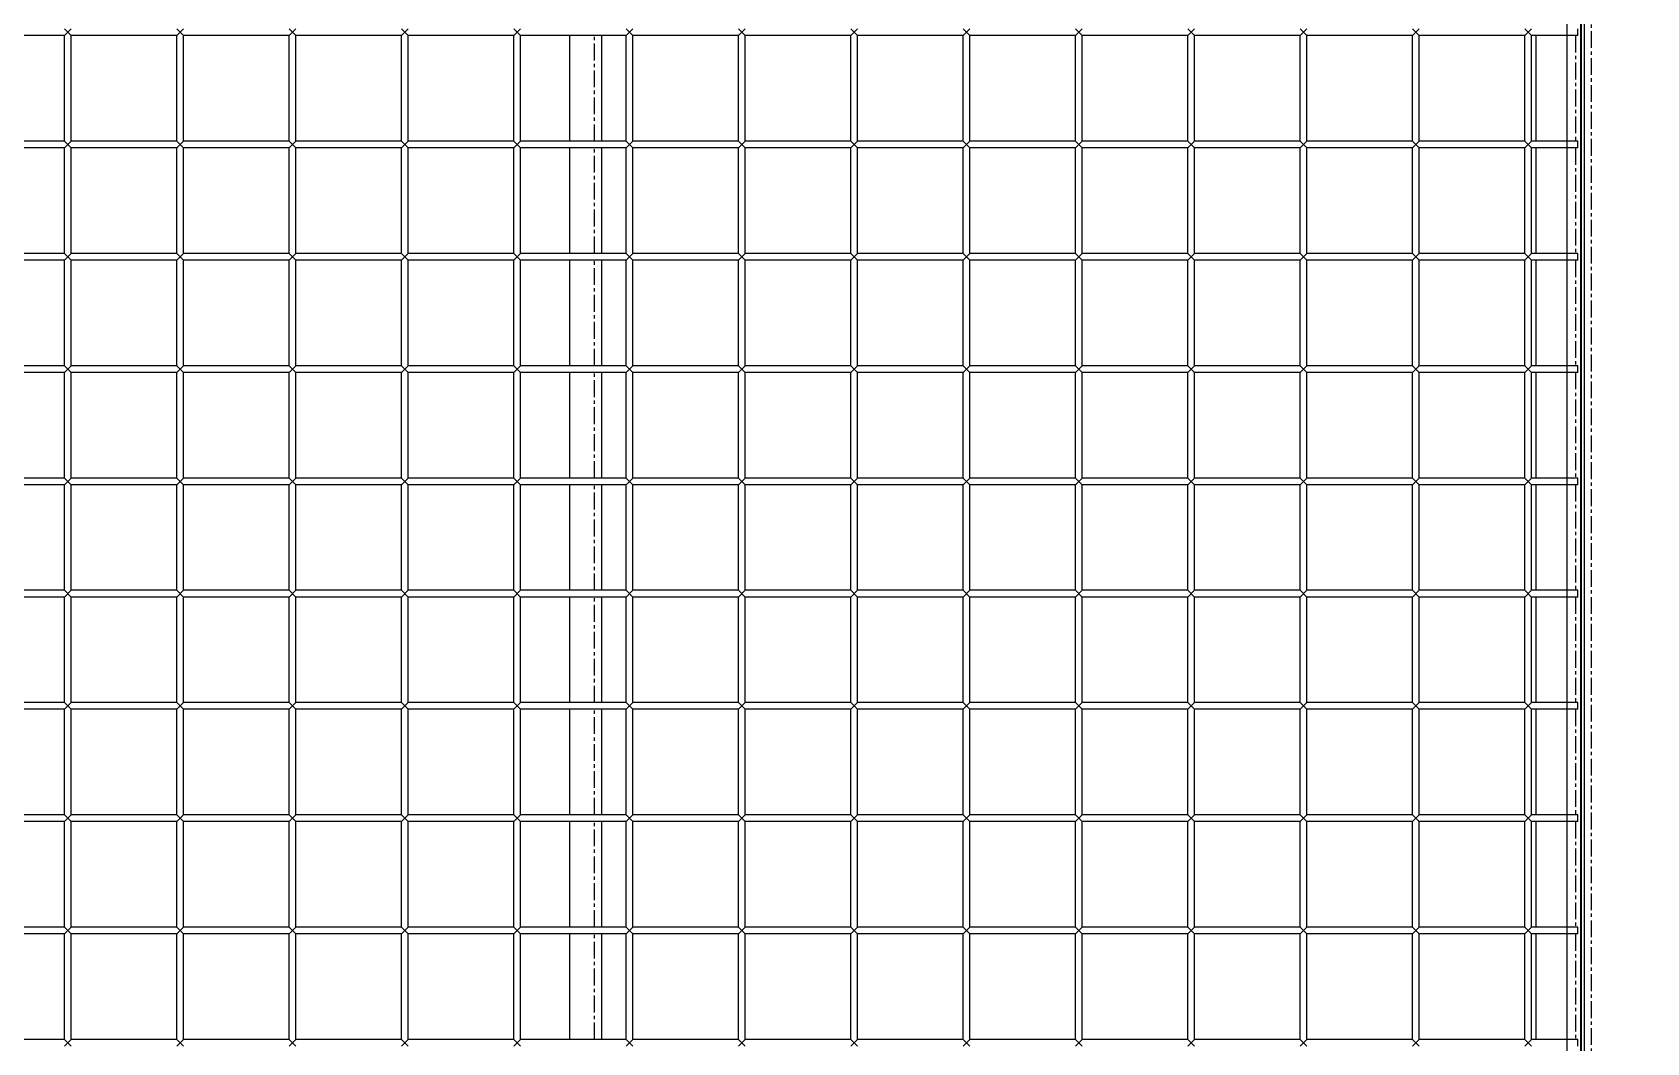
# Model space of a CAD drawing. Header units: millimetres. Extents: x -198529 to 244266, y -64 to 158464.
# Drawn here: x -144269 to -143550, y 98467 to 98917 of the extents above; entities that cross this region are included whole.
import ezdxf

# ---------------------------------------------------------------- set-up
doc = ezdxf.new("R2010")
doc.units = ezdxf.units.MM
doc.linetypes.add('CENTER', pattern=[12, 7.5, -1.5, 1.5, -1.5])
doc.layers.add('0-DCC', color=30, linetype='Continuous')
doc.layers.add('0-DCC-STRUC', color=180, linetype='Continuous')

# ---------------------------------------------------------------- blocks, each defined once
blk = doc.blocks.new('DCC2850x2600(左)')
at = {"color": 0, "linetype": 'Continuous'}
for p, q in [((50640, -74478.48), (50640, -71878.48)), ((50638.5, -71930.88), (50638.5, -74426.08)), ((49963.5, -72756.48), (49916.5, -72756.48)), ((49963.5, -72756.48), (49966.5, -72753.48)), ((49963.5, -72753.48), (49966.5, -72756.48)), ((49963.5, -72803.48), (49963.5, -72756.48)), ((49966.5, -72803.48), (49966.5, -72756.48)), ((50013.5, -72756.48), (49966.5, -72756.48)), ((50013.5, -72756.48), (50016.5, -72753.48)), ((50013.5, -72753.48), (50016.5, -72756.48)), ((50013.5, -72803.48), (50013.5, -72756.48)), ((50016.5, -72803.48), (50016.5, -72756.48)), ((50063.5, -72756.48), (50016.5, -72756.48)), ((50063.5, -72756.48), (50066.5, -72753.48)), ((50063.5, -72753.48), (50066.5, -72756.48)), ((50063.5, -72803.48), (50063.5, -72756.48)), ((50066.5, -72803.48), (50066.5, -72756.48)), ((50113.5, -72756.48), (50066.5, -72756.48)), ((50113.5, -72756.48), (50116.5, -72753.48)), ((50113.5, -72753.48), (50116.5, -72756.48)), ((50113.5, -72803.48), (50113.5, -72756.48)), ((50116.5, -72803.48), (50116.5, -72756.48)), ((50163.5, -72756.48), (50116.5, -72756.48)), ((50163.5, -72756.48), (50166.5, -72753.48)), ((50163.5, -72753.48), (50166.5, -72756.48)), ((50163.5, -72803.48), (50163.5, -72756.48)), ((50166.5, -72803.48), (50166.5, -72756.48)), ((50213.5, -72756.48), (50166.5, -72756.48)), ((50188.5, -72803.48), (50188.5, -72756.48)), ((50202.5, -72756.48), (50202.5, -72803.48)), ((50213.5, -72756.48), (50216.5, -72753.48)), ((50213.5, -72753.48), (50216.5, -72756.48)), ((50213.5, -72803.48), (50213.5, -72756.48)), ((50263.5, -72756.48), (50216.5, -72756.48)), ((50216.5, -72803.48), (50216.5, -72756.48)), ((50263.5, -72756.48), (50266.5, -72753.48)), ((50263.5, -72753.48), (50266.5, -72756.48)), ((50263.5, -72803.48), (50263.5, -72756.48)), ((50313.5, -72756.48), (50266.5, -72756.48)), ((50266.5, -72803.48), (50266.5, -72756.48)), ((50313.5, -72756.48), (50316.5, -72753.48)), ((50313.5, -72753.48), (50316.5, -72756.48)), ((50313.5, -72803.48), (50313.5, -72756.48)), ((50363.5, -72756.48), (50316.5, -72756.48)), ((50316.5, -72803.48), (50316.5, -72756.48)), ((50363.5, -72756.48), (50366.5, -72753.48)), ((50363.5, -72753.48), (50366.5, -72756.48)), ((50363.5, -72803.48), (50363.5, -72756.48)), ((50413.5, -72756.48), (50366.5, -72756.48)), ((50366.5, -72803.48), (50366.5, -72756.48)), ((50413.5, -72756.48), (50416.5, -72753.48)), ((50413.5, -72753.48), (50416.5, -72756.48)), ((50413.5, -72803.48), (50413.5, -72756.48)), ((50463.5, -72756.48), (50416.5, -72756.48)), ((50416.5, -72803.48), (50416.5, -72756.48)), ((50463.5, -72756.48), (50466.5, -72753.48)), ((50463.5, -72753.48), (50466.5, -72756.48)), ((50463.5, -72803.48), (50463.5, -72756.48)), ((50513.5, -72756.48), (50466.5, -72756.48)), ((50466.5, -72803.48), (50466.5, -72756.48)), ((50513.5, -72756.48), (50516.5, -72753.48)), ((50513.5, -72753.48), (50516.5, -72756.48)), ((50513.5, -72803.48), (50513.5, -72756.48)), ((50563.5, -72756.48), (50516.5, -72756.48)), ((50516.5, -72803.48), (50516.5, -72756.48)), ((50563.5, -72756.48), (50566.5, -72753.48)), ((50563.5, -72753.48), (50566.5, -72756.48)), ((50563.5, -72803.48), (50563.5, -72756.48)), ((50566.5, -72803.48), (50566.5, -72756.48)), ((50613.5, -72756.48), (50566.5, -72756.48)), ((50613.5, -72756.48), (50616.5, -72753.48)), ((50613.5, -72753.48), (50616.5, -72756.48)), ((50613.5, -72803.48), (50613.5, -72756.48)), ((50637, -72756.48), (50616.5, -72756.48)), ((50616.5, -72803.48), (50616.5, -72756.48)), ((50618.5, -72803.48), (50618.5, -72756.48)), ((50637, -72756.48), (50637, -72753.48)), ((49963.5, -72803.48), (49916.5, -72803.48)), ((49963.5, -72806.48), (49916.5, -72806.48)), ((49963.5, -72806.48), (49966.5, -72803.48)), ((49963.5, -72803.48), (49966.5, -72806.48)), ((49963.5, -72853.48), (49963.5, -72806.48)), ((50013.5, -72803.48), (49966.5, -72803.48)), ((49966.5, -72853.48), (49966.5, -72806.48)), ((50013.5, -72806.48), (49966.5, -72806.48)), ((50013.5, -72806.48), (50016.5, -72803.48)), ((50013.5, -72803.48), (50016.5, -72806.48)), ((50013.5, -72853.48), (50013.5, -72806.48)), ((50063.5, -72803.48), (50016.5, -72803.48)), ((50016.5, -72853.48), (50016.5, -72806.48)), ((50063.5, -72806.48), (50016.5, -72806.48)), ((50063.5, -72806.48), (50066.5, -72803.48)), ((50063.5, -72803.48), (50066.5, -72806.48)), ((50063.5, -72853.48), (50063.5, -72806.48)), ((50113.5, -72803.48), (50066.5, -72803.48)), ((50066.5, -72853.48), (50066.5, -72806.48)), ((50113.5, -72806.48), (50066.5, -72806.48)), ((50113.5, -72806.48), (50116.5, -72803.48)), ((50113.5, -72803.48), (50116.5, -72806.48)), ((50113.5, -72853.48), (50113.5, -72806.48)), ((50163.5, -72803.48), (50116.5, -72803.48)), ((50116.5, -72853.48), (50116.5, -72806.48)), ((50163.5, -72806.48), (50116.5, -72806.48)), ((50163.5, -72806.48), (50166.5, -72803.48)), ((50163.5, -72803.48), (50166.5, -72806.48)), ((50163.5, -72853.48), (50163.5, -72806.48)), ((50213.5, -72803.48), (50166.5, -72803.48)), ((50166.5, -72853.48), (50166.5, -72806.48)), ((50213.5, -72806.48), (50166.5, -72806.48)), ((50188.5, -72853.48), (50188.5, -72806.48)), ((50202.5, -72806.48), (50202.5, -72853.48)), ((50213.5, -72806.48), (50216.5, -72803.48)), ((50213.5, -72803.48), (50216.5, -72806.48)), ((50213.5, -72853.48), (50213.5, -72806.48)), ((50263.5, -72803.48), (50216.5, -72803.48)), ((50263.5, -72806.48), (50216.5, -72806.48)), ((50216.5, -72853.48), (50216.5, -72806.48)), ((50263.5, -72806.48), (50266.5, -72803.48)), ((50263.5, -72803.48), (50266.5, -72806.48)), ((50263.5, -72853.48), (50263.5, -72806.48)), ((50313.5, -72803.48), (50266.5, -72803.48)), ((50313.5, -72806.48), (50266.5, -72806.48)), ((50266.5, -72853.48), (50266.5, -72806.48)), ((50313.5, -72806.48), (50316.5, -72803.48)), ((50313.5, -72803.48), (50316.5, -72806.48)), ((50313.5, -72853.48), (50313.5, -72806.48)), ((50363.5, -72803.48), (50316.5, -72803.48)), ((50363.5, -72806.48), (50316.5, -72806.48)), ((50316.5, -72853.48), (50316.5, -72806.48)), ((50363.5, -72806.48), (50366.5, -72803.48)), ((50363.5, -72803.48), (50366.5, -72806.48)), ((50363.5, -72853.48), (50363.5, -72806.48)), ((50413.5, -72803.48), (50366.5, -72803.48)), ((50413.5, -72806.48), (50366.5, -72806.48)), ((50366.5, -72853.48), (50366.5, -72806.48)), ((50413.5, -72806.48), (50416.5, -72803.48)), ((50413.5, -72803.48), (50416.5, -72806.48)), ((50413.5, -72853.48), (50413.5, -72806.48)), ((50463.5, -72803.48), (50416.5, -72803.48)), ((50463.5, -72806.48), (50416.5, -72806.48)), ((50416.5, -72853.48), (50416.5, -72806.48)), ((50463.5, -72806.48), (50466.5, -72803.48)), ((50463.5, -72803.48), (50466.5, -72806.48)), ((50463.5, -72853.48), (50463.5, -72806.48)), ((50513.5, -72803.48), (50466.5, -72803.48)), ((50513.5, -72806.48), (50466.5, -72806.48)), ((50466.5, -72853.48), (50466.5, -72806.48)), ((50513.5, -72806.48), (50516.5, -72803.48)), ((50513.5, -72803.48), (50516.5, -72806.48)), ((50513.5, -72853.48), (50513.5, -72806.48)), ((50563.5, -72803.48), (50516.5, -72803.48)), ((50563.5, -72806.48), (50516.5, -72806.48)), ((50516.5, -72853.48), (50516.5, -72806.48)), ((50563.5, -72806.48), (50566.5, -72803.48)), ((50563.5, -72803.48), (50566.5, -72806.48)), ((50563.5, -72853.48), (50563.5, -72806.48)), ((50613.5, -72803.48), (50566.5, -72803.48)), ((50566.5, -72853.48), (50566.5, -72806.48)), ((50613.5, -72806.48), (50566.5, -72806.48)), ((50613.5, -72806.48), (50616.5, -72803.48)), ((50613.5, -72803.48), (50616.5, -72806.48)), ((50613.5, -72853.48), (50613.5, -72806.48)), ((50637, -72803.48), (50616.5, -72803.48)), ((50637, -72806.48), (50616.5, -72806.48)), ((50616.5, -72853.48), (50616.5, -72806.48)), ((50618.5, -72853.48), (50618.5, -72806.48)), ((50637, -72806.48), (50637, -72803.48)), ((49963.5, -72853.48), (49916.5, -72853.48)), ((49963.5, -72856.48), (49966.5, -72853.48)), ((49963.5, -72853.48), (49966.5, -72856.48)), ((50013.5, -72853.48), (49966.5, -72853.48)), ((50013.5, -72856.48), (50016.5, -72853.48)), ((50013.5, -72853.48), (50016.5, -72856.48)), ((50063.5, -72853.48), (50016.5, -72853.48)), ((50063.5, -72856.48), (50066.5, -72853.48)), ((50063.5, -72853.48), (50066.5, -72856.48)), ((50113.5, -72853.48), (50066.5, -72853.48)), ((50113.5, -72856.48), (50116.5, -72853.48)), ((50113.5, -72853.48), (50116.5, -72856.48)), ((50163.5, -72853.48), (50116.5, -72853.48)), ((50163.5, -72856.48), (50166.5, -72853.48)), ((50163.5, -72853.48), (50166.5, -72856.48)), ((50213.5, -72853.48), (50166.5, -72853.48)), ((50213.5, -72856.48), (50216.5, -72853.48)), ((50213.5, -72853.48), (50216.5, -72856.48)), ((50263.5, -72853.48), (50216.5, -72853.48)), ((50263.5, -72856.48), (50266.5, -72853.48)), ((50263.5, -72853.48), (50266.5, -72856.48)), ((50313.5, -72853.48), (50266.5, -72853.48)), ((50313.5, -72856.48), (50316.5, -72853.48)), ((50313.5, -72853.48), (50316.5, -72856.48)), ((50363.5, -72853.48), (50316.5, -72853.48)), ((50363.5, -72856.48), (50366.5, -72853.48)), ((50363.5, -72853.48), (50366.5, -72856.48)), ((50413.5, -72853.48), (50366.5, -72853.48)), ((50413.5, -72856.48), (50416.5, -72853.48)), ((50413.5, -72853.48), (50416.5, -72856.48)), ((50463.5, -72853.48), (50416.5, -72853.48)), ((50463.5, -72856.48), (50466.5, -72853.48)), ((50463.5, -72853.48), (50466.5, -72856.48)), ((50513.5, -72853.48), (50466.5, -72853.48)), ((50513.5, -72856.48), (50516.5, -72853.48)), ((50513.5, -72853.48), (50516.5, -72856.48)), ((50563.5, -72853.48), (50516.5, -72853.48)), ((50563.5, -72856.48), (50566.5, -72853.48)), ((50563.5, -72853.48), (50566.5, -72856.48)), ((50613.5, -72853.48), (50566.5, -72853.48)), ((50613.5, -72856.48), (50616.5, -72853.48)), ((50613.5, -72853.48), (50616.5, -72856.48)), ((50637, -72853.48), (50616.5, -72853.48)), ((50637, -72856.48), (50637, -72853.48)), ((49963.5, -72856.48), (49916.5, -72856.48)), ((49963.5, -72903.48), (49963.5, -72856.48)), ((49966.5, -72903.48), (49966.5, -72856.48)), ((50013.5, -72856.48), (49966.5, -72856.48)), ((50013.5, -72903.48), (50013.5, -72856.48)), ((50016.5, -72903.48), (50016.5, -72856.48)), ((50063.5, -72856.48), (50016.5, -72856.48)), ((50063.5, -72903.48), (50063.5, -72856.48)), ((50066.5, -72903.48), (50066.5, -72856.48)), ((50113.5, -72856.48), (50066.5, -72856.48)), ((50113.5, -72903.48), (50113.5, -72856.48)), ((50116.5, -72903.48), (50116.5, -72856.48)), ((50163.5, -72856.48), (50116.5, -72856.48)), ((50163.5, -72903.48), (50163.5, -72856.48)), ((50166.5, -72903.48), (50166.5, -72856.48)), ((50213.5, -72856.48), (50166.5, -72856.48)), ((50188.5, -72903.48), (50188.5, -72856.48)), ((50202.5, -72856.48), (50202.5, -72903.48)), ((50213.5, -72903.48), (50213.5, -72856.48)), ((50263.5, -72856.48), (50216.5, -72856.48)), ((50216.5, -72903.48), (50216.5, -72856.48)), ((50263.5, -72903.48), (50263.5, -72856.48)), ((50313.5, -72856.48), (50266.5, -72856.48)), ((50266.5, -72903.48), (50266.5, -72856.48)), ((50313.5, -72903.48), (50313.5, -72856.48)), ((50363.5, -72856.48), (50316.5, -72856.48)), ((50316.5, -72903.48), (50316.5, -72856.48)), ((50363.5, -72903.48), (50363.5, -72856.48)), ((50413.5, -72856.48), (50366.5, -72856.48)), ((50366.5, -72903.48), (50366.5, -72856.48)), ((50413.5, -72903.48), (50413.5, -72856.48)), ((50463.5, -72856.48), (50416.5, -72856.48)), ((50416.5, -72903.48), (50416.5, -72856.48)), ((50463.5, -72903.48), (50463.5, -72856.48)), ((50513.5, -72856.48), (50466.5, -72856.48)), ((50466.5, -72903.48), (50466.5, -72856.48)), ((50513.5, -72903.48), (50513.5, -72856.48)), ((50563.5, -72856.48), (50516.5, -72856.48)), ((50516.5, -72903.48), (50516.5, -72856.48)), ((50563.5, -72903.48), (50563.5, -72856.48)), ((50566.5, -72903.48), (50566.5, -72856.48)), ((50613.5, -72856.48), (50566.5, -72856.48)), ((50613.5, -72903.48), (50613.5, -72856.48)), ((50637, -72856.48), (50616.5, -72856.48)), ((50616.5, -72903.48), (50616.5, -72856.48)), ((50618.5, -72903.48), (50618.5, -72856.48)), ((49963.5, -72903.48), (49916.5, -72903.48)), ((49963.5, -72906.48), (49966.5, -72903.48)), ((49963.5, -72903.48), (49966.5, -72906.48)), ((50013.5, -72903.48), (49966.5, -72903.48)), ((50013.5, -72906.48), (50016.5, -72903.48)), ((50013.5, -72903.48), (50016.5, -72906.48)), ((50063.5, -72903.48), (50016.5, -72903.48)), ((50063.5, -72906.48), (50066.5, -72903.48)), ((50063.5, -72903.48), (50066.5, -72906.48)), ((50113.5, -72903.48), (50066.5, -72903.48)), ((50113.5, -72906.48), (50116.5, -72903.48)), ((50113.5, -72903.48), (50116.5, -72906.48)), ((50163.5, -72903.48), (50116.5, -72903.48)), ((50163.5, -72906.48), (50166.5, -72903.48)), ((50163.5, -72903.48), (50166.5, -72906.48)), ((50213.5, -72903.48), (50166.5, -72903.48)), ((50213.5, -72906.48), (50216.5, -72903.48)), ((50213.5, -72903.48), (50216.5, -72906.48)), ((50263.5, -72903.48), (50216.5, -72903.48)), ((50263.5, -72906.48), (50266.5, -72903.48)), ((50263.5, -72903.48), (50266.5, -72906.48)), ((50313.5, -72903.48), (50266.5, -72903.48)), ((50313.5, -72906.48), (50316.5, -72903.48)), ((50313.5, -72903.48), (50316.5, -72906.48)), ((50363.5, -72903.48), (50316.5, -72903.48)), ((50363.5, -72906.48), (50366.5, -72903.48)), ((50363.5, -72903.48), (50366.5, -72906.48)), ((50413.5, -72903.48), (50366.5, -72903.48)), ((50413.5, -72906.48), (50416.5, -72903.48)), ((50413.5, -72903.48), (50416.5, -72906.48)), ((50463.5, -72903.48), (50416.5, -72903.48)), ((50463.5, -72906.48), (50466.5, -72903.48)), ((50463.5, -72903.48), (50466.5, -72906.48)), ((50513.5, -72903.48), (50466.5, -72903.48)), ((50513.5, -72906.48), (50516.5, -72903.48)), ((50513.5, -72903.48), (50516.5, -72906.48)), ((50563.5, -72903.48), (50516.5, -72903.48)), ((50563.5, -72906.48), (50566.5, -72903.48)), ((50563.5, -72903.48), (50566.5, -72906.48)), ((50613.5, -72903.48), (50566.5, -72903.48)), ((50613.5, -72906.48), (50616.5, -72903.48)), ((50613.5, -72903.48), (50616.5, -72906.48)), ((50637, -72903.48), (50616.5, -72903.48)), ((50637, -72906.48), (50637, -72903.48)), ((49963.5, -72906.48), (49916.5, -72906.48)), ((49963.5, -72953.48), (49963.5, -72906.48)), ((49966.5, -72953.48), (49966.5, -72906.48)), ((50013.5, -72906.48), (49966.5, -72906.48)), ((50013.5, -72953.48), (50013.5, -72906.48)), ((50016.5, -72953.48), (50016.5, -72906.48)), ((50063.5, -72906.48), (50016.5, -72906.48)), ((50063.5, -72953.48), (50063.5, -72906.48)), ((50113.5, -72906.48), (50066.5, -72906.48)), ((50066.5, -72953.48), (50066.5, -72906.48)), ((50113.5, -72953.48), (50113.5, -72906.48)), ((50163.5, -72906.48), (50116.5, -72906.48)), ((50116.5, -72953.48), (50116.5, -72906.48)), ((50163.5, -72953.48), (50163.5, -72906.48)), ((50213.5, -72906.48), (50166.5, -72906.48)), ((50166.5, -72953.48), (50166.5, -72906.48)), ((50188.5, -72953.48), (50188.5, -72906.48)), ((50202.5, -72906.48), (50202.5, -72953.48)), ((50213.5, -72953.48), (50213.5, -72906.48)), ((50263.5, -72906.48), (50216.5, -72906.48)), ((50216.5, -72953.48), (50216.5, -72906.48)), ((50263.5, -72953.48), (50263.5, -72906.48)), ((50313.5, -72906.48), (50266.5, -72906.48)), ((50266.5, -72953.48), (50266.5, -72906.48)), ((50313.5, -72953.48), (50313.5, -72906.48)), ((50363.5, -72906.48), (50316.5, -72906.48)), ((50316.5, -72953.48), (50316.5, -72906.48)), ((50363.5, -72953.48), (50363.5, -72906.48)), ((50413.5, -72906.48), (50366.5, -72906.48)), ((50366.5, -72953.48), (50366.5, -72906.48)), ((50413.5, -72953.48), (50413.5, -72906.48)), ((50463.5, -72906.48), (50416.5, -72906.48)), ((50416.5, -72953.48), (50416.5, -72906.48)), ((50463.5, -72953.48), (50463.5, -72906.48)), ((50513.5, -72906.48), (50466.5, -72906.48)), ((50466.5, -72953.48), (50466.5, -72906.48)), ((50513.5, -72953.48), (50513.5, -72906.48)), ((50563.5, -72906.48), (50516.5, -72906.48)), ((50516.5, -72953.48), (50516.5, -72906.48)), ((50563.5, -72953.48), (50563.5, -72906.48)), ((50566.5, -72953.48), (50566.5, -72906.48)), ((50613.5, -72906.48), (50566.5, -72906.48)), ((50613.5, -72953.48), (50613.5, -72906.48)), ((50637, -72906.48), (50616.5, -72906.48)), ((50616.5, -72953.48), (50616.5, -72906.48)), ((50618.5, -72953.48), (50618.5, -72906.48)), ((49963.5, -72953.48), (49916.5, -72953.48)), ((49963.5, -72956.48), (49966.5, -72953.48)), ((49963.5, -72953.48), (49966.5, -72956.48)), ((50013.5, -72953.48), (49966.5, -72953.48)), ((50013.5, -72956.48), (50016.5, -72953.48)), ((50013.5, -72953.48), (50016.5, -72956.48)), ((50063.5, -72953.48), (50016.5, -72953.48)), ((50063.5, -72956.48), (50066.5, -72953.48)), ((50063.5, -72953.48), (50066.5, -72956.48)), ((50113.5, -72953.48), (50066.5, -72953.48)), ((50113.5, -72956.48), (50116.5, -72953.48)), ((50113.5, -72953.48), (50116.5, -72956.48)), ((50163.5, -72953.48), (50116.5, -72953.48)), ((50163.5, -72956.48), (50166.5, -72953.48)), ((50163.5, -72953.48), (50166.5, -72956.48)), ((50213.5, -72953.48), (50166.5, -72953.48)), ((50213.5, -72956.48), (50216.5, -72953.48)), ((50213.5, -72953.48), (50216.5, -72956.48)), ((50263.5, -72953.48), (50216.5, -72953.48)), ((50263.5, -72956.48), (50266.5, -72953.48)), ((50263.5, -72953.48), (50266.5, -72956.48)), ((50313.5, -72953.48), (50266.5, -72953.48)), ((50313.5, -72956.48), (50316.5, -72953.48)), ((50313.5, -72953.48), (50316.5, -72956.48)), ((50363.5, -72953.48), (50316.5, -72953.48)), ((50363.5, -72956.48), (50366.5, -72953.48)), ((50363.5, -72953.48), (50366.5, -72956.48)), ((50413.5, -72953.48), (50366.5, -72953.48)), ((50413.5, -72956.48), (50416.5, -72953.48)), ((50413.5, -72953.48), (50416.5, -72956.48)), ((50463.5, -72953.48), (50416.5, -72953.48)), ((50463.5, -72956.48), (50466.5, -72953.48)), ((50463.5, -72953.48), (50466.5, -72956.48)), ((50513.5, -72953.48), (50466.5, -72953.48)), ((50513.5, -72956.48), (50516.5, -72953.48)), ((50513.5, -72953.48), (50516.5, -72956.48)), ((50563.5, -72953.48), (50516.5, -72953.48)), ((50563.5, -72956.48), (50566.5, -72953.48)), ((50563.5, -72953.48), (50566.5, -72956.48)), ((50613.5, -72953.48), (50566.5, -72953.48)), ((50613.5, -72956.48), (50616.5, -72953.48)), ((50613.5, -72953.48), (50616.5, -72956.48)), ((50637, -72953.48), (50616.5, -72953.48)), ((50637, -72956.48), (50637, -72953.48)), ((49963.5, -72956.48), (49916.5, -72956.48)), ((49963.5, -73003.48), (49963.5, -72956.48)), ((49966.5, -73003.48), (49966.5, -72956.48)), ((50013.5, -72956.48), (49966.5, -72956.48)), ((50013.5, -73003.48), (50013.5, -72956.48)), ((50016.5, -73003.48), (50016.5, -72956.48)), ((50063.5, -72956.48), (50016.5, -72956.48)), ((50063.5, -73003.48), (50063.5, -72956.48)), ((50113.5, -72956.48), (50066.5, -72956.48)), ((50066.5, -73003.48), (50066.5, -72956.48)), ((50113.5, -73003.48), (50113.5, -72956.48)), ((50163.5, -72956.48), (50116.5, -72956.48)), ((50116.5, -73003.48), (50116.5, -72956.48)), ((50163.5, -73003.48), (50163.5, -72956.48)), ((50213.5, -72956.48), (50166.5, -72956.48)), ((50166.5, -73003.48), (50166.5, -72956.48)), ((50188.5, -73003.48), (50188.5, -72956.48)), ((50202.5, -72956.48), (50202.5, -73003.48)), ((50213.5, -73003.48), (50213.5, -72956.48)), ((50263.5, -72956.48), (50216.5, -72956.48)), ((50216.5, -73003.48), (50216.5, -72956.48)), ((50263.5, -73003.48), (50263.5, -72956.48)), ((50313.5, -72956.48), (50266.5, -72956.48)), ((50266.5, -73003.48), (50266.5, -72956.48)), ((50313.5, -73003.48), (50313.5, -72956.48)), ((50363.5, -72956.48), (50316.5, -72956.48)), ((50316.5, -73003.48), (50316.5, -72956.48)), ((50363.5, -73003.48), (50363.5, -72956.48)), ((50413.5, -72956.48), (50366.5, -72956.48)), ((50366.5, -73003.48), (50366.5, -72956.48)), ((50413.5, -73003.48), (50413.5, -72956.48)), ((50463.5, -72956.48), (50416.5, -72956.48)), ((50416.5, -73003.48), (50416.5, -72956.48)), ((50463.5, -73003.48), (50463.5, -72956.48)), ((50513.5, -72956.48), (50466.5, -72956.48)), ((50466.5, -73003.48), (50466.5, -72956.48)), ((50513.5, -73003.48), (50513.5, -72956.48)), ((50563.5, -72956.48), (50516.5, -72956.48)), ((50516.5, -73003.48), (50516.5, -72956.48)), ((50563.5, -73003.48), (50563.5, -72956.48)), ((50566.5, -73003.48), (50566.5, -72956.48)), ((50613.5, -72956.48), (50566.5, -72956.48)), ((50613.5, -73003.48), (50613.5, -72956.48)), ((50637, -72956.48), (50616.5, -72956.48)), ((50616.5, -73003.48), (50616.5, -72956.48)), ((50618.5, -73003.48), (50618.5, -72956.48)), ((49963.5, -73003.48), (49916.5, -73003.48)), ((49963.5, -73006.48), (49966.5, -73003.48)), ((49963.5, -73003.48), (49966.5, -73006.48)), ((50013.5, -73003.48), (49966.5, -73003.48)), ((50013.5, -73006.48), (50016.5, -73003.48)), ((50013.5, -73003.48), (50016.5, -73006.48)), ((50063.5, -73003.48), (50016.5, -73003.48)), ((50063.5, -73006.48), (50066.5, -73003.48)), ((50063.5, -73003.48), (50066.5, -73006.48)), ((50113.5, -73003.48), (50066.5, -73003.48)), ((50113.5, -73006.48), (50116.5, -73003.48)), ((50113.5, -73003.48), (50116.5, -73006.48)), ((50163.5, -73003.48), (50116.5, -73003.48)), ((50163.5, -73006.48), (50166.5, -73003.48)), ((50163.5, -73003.48), (50166.5, -73006.48)), ((50213.5, -73003.48), (50166.5, -73003.48)), ((50213.5, -73006.48), (50216.5, -73003.48)), ((50213.5, -73003.48), (50216.5, -73006.48)), ((50263.5, -73003.48), (50216.5, -73003.48)), ((50263.5, -73006.48), (50266.5, -73003.48)), ((50263.5, -73003.48), (50266.5, -73006.48)), ((50313.5, -73003.48), (50266.5, -73003.48)), ((50313.5, -73006.48), (50316.5, -73003.48)), ((50313.5, -73003.48), (50316.5, -73006.48)), ((50363.5, -73003.48), (50316.5, -73003.48)), ((50363.5, -73006.48), (50366.5, -73003.48)), ((50363.5, -73003.48), (50366.5, -73006.48)), ((50413.5, -73003.48), (50366.5, -73003.48)), ((50413.5, -73006.48), (50416.5, -73003.48)), ((50413.5, -73003.48), (50416.5, -73006.48)), ((50463.5, -73003.48), (50416.5, -73003.48)), ((50463.5, -73006.48), (50466.5, -73003.48)), ((50463.5, -73003.48), (50466.5, -73006.48)), ((50513.5, -73003.48), (50466.5, -73003.48)), ((50513.5, -73006.48), (50516.5, -73003.48)), ((50513.5, -73003.48), (50516.5, -73006.48)), ((50563.5, -73003.48), (50516.5, -73003.48)), ((50563.5, -73006.48), (50566.5, -73003.48)), ((50563.5, -73003.48), (50566.5, -73006.48)), ((50613.5, -73003.48), (50566.5, -73003.48)), ((50613.5, -73006.48), (50616.5, -73003.48)), ((50613.5, -73003.48), (50616.5, -73006.48)), ((50637, -73003.48), (50616.5, -73003.48)), ((50637, -73006.48), (50637, -73003.48)), ((49963.5, -73006.48), (49916.5, -73006.48)), ((49963.5, -73053.48), (49963.5, -73006.48)), ((49966.5, -73053.48), (49966.5, -73006.48)), ((50013.5, -73006.48), (49966.5, -73006.48)), ((50013.5, -73053.48), (50013.5, -73006.48)), ((50016.5, -73053.48), (50016.5, -73006.48)), ((50063.5, -73006.48), (50016.5, -73006.48)), ((50063.5, -73053.48), (50063.5, -73006.48)), ((50113.5, -73006.48), (50066.5, -73006.48)), ((50066.5, -73053.48), (50066.5, -73006.48)), ((50113.5, -73053.48), (50113.5, -73006.48)), ((50163.5, -73006.48), (50116.5, -73006.48)), ((50116.5, -73053.48), (50116.5, -73006.48)), ((50163.5, -73053.48), (50163.5, -73006.48)), ((50213.5, -73006.48), (50166.5, -73006.48)), ((50166.5, -73053.48), (50166.5, -73006.48)), ((50188.5, -73053.48), (50188.5, -73006.48)), ((50202.5, -73006.48), (50202.5, -73053.48)), ((50213.5, -73053.48), (50213.5, -73006.48)), ((50263.5, -73006.48), (50216.5, -73006.48)), ((50216.5, -73053.48), (50216.5, -73006.48)), ((50263.5, -73053.48), (50263.5, -73006.48)), ((50313.5, -73006.48), (50266.5, -73006.48)), ((50266.5, -73053.48), (50266.5, -73006.48)), ((50313.5, -73053.48), (50313.5, -73006.48)), ((50363.5, -73006.48), (50316.5, -73006.48)), ((50316.5, -73053.48), (50316.5, -73006.48)), ((50363.5, -73053.48), (50363.5, -73006.48)), ((50413.5, -73006.48), (50366.5, -73006.48)), ((50366.5, -73053.48), (50366.5, -73006.48)), ((50413.5, -73053.48), (50413.5, -73006.48)), ((50463.5, -73006.48), (50416.5, -73006.48)), ((50416.5, -73053.48), (50416.5, -73006.48)), ((50463.5, -73053.48), (50463.5, -73006.48)), ((50513.5, -73006.48), (50466.5, -73006.48)), ((50466.5, -73053.48), (50466.5, -73006.48)), ((50513.5, -73053.48), (50513.5, -73006.48)), ((50563.5, -73006.48), (50516.5, -73006.48)), ((50516.5, -73053.48), (50516.5, -73006.48)), ((50563.5, -73053.48), (50563.5, -73006.48)), ((50566.5, -73053.48), (50566.5, -73006.48)), ((50613.5, -73006.48), (50566.5, -73006.48)), ((50613.5, -73053.48), (50613.5, -73006.48)), ((50637, -73006.48), (50616.5, -73006.48)), ((50616.5, -73053.48), (50616.5, -73006.48)), ((50618.5, -73053.48), (50618.5, -73006.48)), ((49963.5, -73053.48), (49916.5, -73053.48)), ((49963.5, -73056.48), (49966.5, -73053.48)), ((49963.5, -73053.48), (49966.5, -73056.48)), ((50013.5, -73053.48), (49966.5, -73053.48)), ((50013.5, -73056.48), (50016.5, -73053.48)), ((50013.5, -73053.48), (50016.5, -73056.48)), ((50063.5, -73053.48), (50016.5, -73053.48)), ((50063.5, -73056.48), (50066.5, -73053.48)), ((50063.5, -73053.48), (50066.5, -73056.48)), ((50113.5, -73053.48), (50066.5, -73053.48)), ((50113.5, -73056.48), (50116.5, -73053.48)), ((50113.5, -73053.48), (50116.5, -73056.48)), ((50163.5, -73053.48), (50116.5, -73053.48)), ((50163.5, -73056.48), (50166.5, -73053.48)), ((50163.5, -73053.48), (50166.5, -73056.48)), ((50213.5, -73053.48), (50166.5, -73053.48)), ((50213.5, -73056.48), (50216.5, -73053.48)), ((50213.5, -73053.48), (50216.5, -73056.48)), ((50263.5, -73053.48), (50216.5, -73053.48)), ((50263.5, -73056.48), (50266.5, -73053.48)), ((50263.5, -73053.48), (50266.5, -73056.48)), ((50313.5, -73053.48), (50266.5, -73053.48)), ((50313.5, -73056.48), (50316.5, -73053.48)), ((50313.5, -73053.48), (50316.5, -73056.48)), ((50363.5, -73053.48), (50316.5, -73053.48)), ((50363.5, -73056.48), (50366.5, -73053.48)), ((50363.5, -73053.48), (50366.5, -73056.48)), ((50413.5, -73053.48), (50366.5, -73053.48)), ((50413.5, -73056.48), (50416.5, -73053.48)), ((50413.5, -73053.48), (50416.5, -73056.48)), ((50463.5, -73053.48), (50416.5, -73053.48)), ((50463.5, -73056.48), (50466.5, -73053.48)), ((50463.5, -73053.48), (50466.5, -73056.48)), ((50513.5, -73053.48), (50466.5, -73053.48)), ((50513.5, -73056.48), (50516.5, -73053.48)), ((50513.5, -73053.48), (50516.5, -73056.48)), ((50563.5, -73053.48), (50516.5, -73053.48)), ((50563.5, -73056.48), (50566.5, -73053.48)), ((50563.5, -73053.48), (50566.5, -73056.48)), ((50613.5, -73053.48), (50566.5, -73053.48)), ((50613.5, -73056.48), (50616.5, -73053.48)), ((50613.5, -73053.48), (50616.5, -73056.48)), ((50637, -73053.48), (50616.5, -73053.48)), ((50637, -73056.48), (50637, -73053.48)), ((49963.5, -73056.48), (49916.5, -73056.48)), ((49963.5, -73103.48), (49963.5, -73056.48)), ((50013.5, -73056.48), (49966.5, -73056.48)), ((49966.5, -73103.48), (49966.5, -73056.48)), ((50013.5, -73103.48), (50013.5, -73056.48)), ((50063.5, -73056.48), (50016.5, -73056.48)), ((50016.5, -73103.48), (50016.5, -73056.48)), ((50063.5, -73103.48), (50063.5, -73056.48)), ((50113.5, -73056.48), (50066.5, -73056.48)), ((50066.5, -73103.48), (50066.5, -73056.48)), ((50113.5, -73103.48), (50113.5, -73056.48)), ((50163.5, -73056.48), (50116.5, -73056.48)), ((50116.5, -73103.48), (50116.5, -73056.48)), ((50163.5, -73103.48), (50163.5, -73056.48)), ((50213.5, -73056.48), (50166.5, -73056.48)), ((50166.5, -73103.48), (50166.5, -73056.48)), ((50188.5, -73103.48), (50188.5, -73056.48)), ((50202.5, -73056.48), (50202.5, -73103.48)), ((50213.5, -73103.48), (50213.5, -73056.48)), ((50263.5, -73056.48), (50216.5, -73056.48)), ((50216.5, -73103.48), (50216.5, -73056.48)), ((50263.5, -73103.48), (50263.5, -73056.48)), ((50313.5, -73056.48), (50266.5, -73056.48)), ((50266.5, -73103.48), (50266.5, -73056.48)), ((50313.5, -73103.48), (50313.5, -73056.48)), ((50363.5, -73056.48), (50316.5, -73056.48)), ((50316.5, -73103.48), (50316.5, -73056.48)), ((50363.5, -73103.48), (50363.5, -73056.48)), ((50413.5, -73056.48), (50366.5, -73056.48)), ((50366.5, -73103.48), (50366.5, -73056.48)), ((50413.5, -73103.48), (50413.5, -73056.48)), ((50463.5, -73056.48), (50416.5, -73056.48)), ((50416.5, -73103.48), (50416.5, -73056.48)), ((50463.5, -73103.48), (50463.5, -73056.48)), ((50513.5, -73056.48), (50466.5, -73056.48)), ((50466.5, -73103.48), (50466.5, -73056.48)), ((50513.5, -73103.48), (50513.5, -73056.48)), ((50563.5, -73056.48), (50516.5, -73056.48)), ((50516.5, -73103.48), (50516.5, -73056.48)), ((50563.5, -73103.48), (50563.5, -73056.48)), ((50566.5, -73103.48), (50566.5, -73056.48)), ((50613.5, -73056.48), (50566.5, -73056.48)), ((50613.5, -73103.48), (50613.5, -73056.48)), ((50637, -73056.48), (50616.5, -73056.48)), ((50616.5, -73103.48), (50616.5, -73056.48)), ((50618.5, -73103.48), (50618.5, -73056.48)), ((49963.5, -73103.48), (49916.5, -73103.48)), ((49963.5, -73106.48), (49966.5, -73103.48)), ((49963.5, -73103.48), (49966.5, -73106.48)), ((50013.5, -73103.48), (49966.5, -73103.48)), ((50013.5, -73106.48), (50016.5, -73103.48)), ((50013.5, -73103.48), (50016.5, -73106.48)), ((50063.5, -73103.48), (50016.5, -73103.48)), ((50063.5, -73106.48), (50066.5, -73103.48)), ((50063.5, -73103.48), (50066.5, -73106.48)), ((50113.5, -73103.48), (50066.5, -73103.48)), ((50113.5, -73106.48), (50116.5, -73103.48)), ((50113.5, -73103.48), (50116.5, -73106.48)), ((50163.5, -73103.48), (50116.5, -73103.48)), ((50163.5, -73106.48), (50166.5, -73103.48)), ((50163.5, -73103.48), (50166.5, -73106.48)), ((50213.5, -73103.48), (50166.5, -73103.48)), ((50213.5, -73106.48), (50216.5, -73103.48)), ((50213.5, -73103.48), (50216.5, -73106.48)), ((50263.5, -73103.48), (50216.5, -73103.48)), ((50263.5, -73106.48), (50266.5, -73103.48)), ((50263.5, -73103.48), (50266.5, -73106.48)), ((50313.5, -73103.48), (50266.5, -73103.48)), ((50313.5, -73106.48), (50316.5, -73103.48)), ((50313.5, -73103.48), (50316.5, -73106.48)), ((50363.5, -73103.48), (50316.5, -73103.48)), ((50363.5, -73106.48), (50366.5, -73103.48)), ((50363.5, -73103.48), (50366.5, -73106.48)), ((50413.5, -73103.48), (50366.5, -73103.48)), ((50413.5, -73106.48), (50416.5, -73103.48)), ((50413.5, -73103.48), (50416.5, -73106.48)), ((50463.5, -73103.48), (50416.5, -73103.48)), ((50463.5, -73106.48), (50466.5, -73103.48)), ((50463.5, -73103.48), (50466.5, -73106.48)), ((50513.5, -73103.48), (50466.5, -73103.48)), ((50513.5, -73106.48), (50516.5, -73103.48)), ((50513.5, -73103.48), (50516.5, -73106.48)), ((50563.5, -73103.48), (50516.5, -73103.48)), ((50563.5, -73106.48), (50566.5, -73103.48)), ((50563.5, -73103.48), (50566.5, -73106.48)), ((50613.5, -73103.48), (50566.5, -73103.48)), ((50613.5, -73106.48), (50616.5, -73103.48)), ((50613.5, -73103.48), (50616.5, -73106.48)), ((50637, -73103.48), (50616.5, -73103.48)), ((50637, -73106.48), (50637, -73103.48)), ((49963.5, -73106.48), (49916.5, -73106.48)), ((49963.5, -73153.48), (49963.5, -73106.48)), ((50013.5, -73106.48), (49966.5, -73106.48)), ((49966.5, -73153.48), (49966.5, -73106.48)), ((50013.5, -73153.48), (50013.5, -73106.48)), ((50063.5, -73106.48), (50016.5, -73106.48)), ((50016.5, -73153.48), (50016.5, -73106.48)), ((50063.5, -73153.48), (50063.5, -73106.48)), ((50113.5, -73106.48), (50066.5, -73106.48)), ((50066.5, -73153.48), (50066.5, -73106.48)), ((50113.5, -73153.48), (50113.5, -73106.48)), ((50163.5, -73106.48), (50116.5, -73106.48)), ((50116.5, -73153.48), (50116.5, -73106.48)), ((50163.5, -73153.48), (50163.5, -73106.48)), ((50213.5, -73106.48), (50166.5, -73106.48)), ((50166.5, -73153.48), (50166.5, -73106.48)), ((50188.5, -73153.48), (50188.5, -73106.48)), ((50202.5, -73106.48), (50202.5, -73153.48)), ((50213.5, -73153.48), (50213.5, -73106.48)), ((50263.5, -73106.48), (50216.5, -73106.48)), ((50216.5, -73153.48), (50216.5, -73106.48)), ((50263.5, -73153.48), (50263.5, -73106.48)), ((50313.5, -73106.48), (50266.5, -73106.48)), ((50266.5, -73153.48), (50266.5, -73106.48)), ((50313.5, -73153.48), (50313.5, -73106.48)), ((50363.5, -73106.48), (50316.5, -73106.48)), ((50316.5, -73153.48), (50316.5, -73106.48)), ((50363.5, -73153.48), (50363.5, -73106.48)), ((50413.5, -73106.48), (50366.5, -73106.48)), ((50366.5, -73153.48), (50366.5, -73106.48)), ((50413.5, -73153.48), (50413.5, -73106.48)), ((50463.5, -73106.48), (50416.5, -73106.48)), ((50416.5, -73153.48), (50416.5, -73106.48)), ((50463.5, -73153.48), (50463.5, -73106.48)), ((50513.5, -73106.48), (50466.5, -73106.48)), ((50466.5, -73153.48), (50466.5, -73106.48)), ((50513.5, -73153.48), (50513.5, -73106.48)), ((50563.5, -73106.48), (50516.5, -73106.48)), ((50516.5, -73153.48), (50516.5, -73106.48)), ((50563.5, -73153.48), (50563.5, -73106.48)), ((50566.5, -73153.48), (50566.5, -73106.48)), ((50613.5, -73106.48), (50566.5, -73106.48)), ((50613.5, -73153.48), (50613.5, -73106.48)), ((50637, -73106.48), (50616.5, -73106.48)), ((50616.5, -73153.48), (50616.5, -73106.48)), ((50618.5, -73153.48), (50618.5, -73106.48)), ((49963.5, -73153.48), (49916.5, -73153.48)), ((49963.5, -73156.48), (49966.5, -73153.48)), ((49963.5, -73153.48), (49966.5, -73156.48)), ((50013.5, -73153.48), (49966.5, -73153.48)), ((50013.5, -73156.48), (50016.5, -73153.48)), ((50013.5, -73153.48), (50016.5, -73156.48)), ((50063.5, -73153.48), (50016.5, -73153.48)), ((50063.5, -73156.48), (50066.5, -73153.48)), ((50063.5, -73153.48), (50066.5, -73156.48)), ((50113.5, -73153.48), (50066.5, -73153.48)), ((50113.5, -73156.48), (50116.5, -73153.48)), ((50113.5, -73153.48), (50116.5, -73156.48)), ((50163.5, -73153.48), (50116.5, -73153.48)), ((50163.5, -73156.48), (50166.5, -73153.48)), ((50163.5, -73153.48), (50166.5, -73156.48)), ((50213.5, -73153.48), (50166.5, -73153.48)), ((50213.5, -73156.48), (50216.5, -73153.48)), ((50213.5, -73153.48), (50216.5, -73156.48)), ((50263.5, -73153.48), (50216.5, -73153.48)), ((50263.5, -73156.48), (50266.5, -73153.48)), ((50263.5, -73153.48), (50266.5, -73156.48)), ((50313.5, -73153.48), (50266.5, -73153.48)), ((50313.5, -73156.48), (50316.5, -73153.48)), ((50313.5, -73153.48), (50316.5, -73156.48)), ((50363.5, -73153.48), (50316.5, -73153.48)), ((50363.5, -73156.48), (50366.5, -73153.48)), ((50363.5, -73153.48), (50366.5, -73156.48)), ((50413.5, -73153.48), (50366.5, -73153.48)), ((50413.5, -73156.48), (50416.5, -73153.48)), ((50413.5, -73153.48), (50416.5, -73156.48)), ((50463.5, -73153.48), (50416.5, -73153.48)), ((50463.5, -73156.48), (50466.5, -73153.48)), ((50463.5, -73153.48), (50466.5, -73156.48)), ((50513.5, -73153.48), (50466.5, -73153.48)), ((50513.5, -73156.48), (50516.5, -73153.48)), ((50513.5, -73153.48), (50516.5, -73156.48)), ((50563.5, -73153.48), (50516.5, -73153.48)), ((50563.5, -73156.48), (50566.5, -73153.48)), ((50563.5, -73153.48), (50566.5, -73156.48)), ((50613.5, -73153.48), (50566.5, -73153.48)), ((50613.5, -73156.48), (50616.5, -73153.48)), ((50613.5, -73153.48), (50616.5, -73156.48)), ((50637, -73153.48), (50616.5, -73153.48)), ((50637, -73156.48), (50637, -73153.48)), ((49963.5, -73156.48), (49916.5, -73156.48)), ((49963.5, -73203.48), (49963.5, -73156.48)), ((50013.5, -73156.48), (49966.5, -73156.48)), ((49966.5, -73203.48), (49966.5, -73156.48)), ((50013.5, -73203.48), (50013.5, -73156.48)), ((50063.5, -73156.48), (50016.5, -73156.48)), ((50016.5, -73203.48), (50016.5, -73156.48)), ((50063.5, -73203.48), (50063.5, -73156.48)), ((50113.5, -73156.48), (50066.5, -73156.48)), ((50066.5, -73203.48), (50066.5, -73156.48)), ((50113.5, -73203.48), (50113.5, -73156.48)), ((50163.5, -73156.48), (50116.5, -73156.48)), ((50116.5, -73203.48), (50116.5, -73156.48)), ((50163.5, -73203.48), (50163.5, -73156.48)), ((50213.5, -73156.48), (50166.5, -73156.48)), ((50166.5, -73203.48), (50166.5, -73156.48)), ((50188.5, -73203.48), (50188.5, -73156.48)), ((50202.5, -73156.48), (50202.5, -73203.48)), ((50213.5, -73203.48), (50213.5, -73156.48)), ((50263.5, -73156.48), (50216.5, -73156.48)), ((50216.5, -73203.48), (50216.5, -73156.48)), ((50263.5, -73203.48), (50263.5, -73156.48)), ((50313.5, -73156.48), (50266.5, -73156.48)), ((50266.5, -73203.48), (50266.5, -73156.48)), ((50313.5, -73203.48), (50313.5, -73156.48)), ((50363.5, -73156.48), (50316.5, -73156.48)), ((50316.5, -73203.48), (50316.5, -73156.48)), ((50363.5, -73203.48), (50363.5, -73156.48)), ((50413.5, -73156.48), (50366.5, -73156.48)), ((50366.5, -73203.48), (50366.5, -73156.48)), ((50413.5, -73203.48), (50413.5, -73156.48)), ((50463.5, -73156.48), (50416.5, -73156.48)), ((50416.5, -73203.48), (50416.5, -73156.48)), ((50463.5, -73203.48), (50463.5, -73156.48)), ((50513.5, -73156.48), (50466.5, -73156.48)), ((50466.5, -73203.48), (50466.5, -73156.48)), ((50513.5, -73203.48), (50513.5, -73156.48)), ((50563.5, -73156.48), (50516.5, -73156.48)), ((50516.5, -73203.48), (50516.5, -73156.48)), ((50563.5, -73203.48), (50563.5, -73156.48)), ((50566.5, -73203.48), (50566.5, -73156.48)), ((50613.5, -73156.48), (50566.5, -73156.48)), ((50613.5, -73203.48), (50613.5, -73156.48)), ((50637, -73156.48), (50616.5, -73156.48)), ((50616.5, -73203.48), (50616.5, -73156.48)), ((50618.5, -73203.48), (50618.5, -73156.48)), ((49963.5, -73203.48), (49916.5, -73203.48)), ((49963.5, -73206.48), (49966.5, -73203.48)), ((49963.5, -73203.48), (49966.5, -73206.48)), ((50013.5, -73203.48), (49966.5, -73203.48)), ((50013.5, -73206.48), (50016.5, -73203.48)), ((50013.5, -73203.48), (50016.5, -73206.48)), ((50063.5, -73203.48), (50016.5, -73203.48)), ((50063.5, -73206.48), (50066.5, -73203.48)), ((50063.5, -73203.48), (50066.5, -73206.48)), ((50113.5, -73203.48), (50066.5, -73203.48)), ((50113.5, -73206.48), (50116.5, -73203.48)), ((50113.5, -73203.48), (50116.5, -73206.48)), ((50163.5, -73203.48), (50116.5, -73203.48)), ((50163.5, -73206.48), (50166.5, -73203.48)), ((50163.5, -73203.48), (50166.5, -73206.48)), ((50213.5, -73203.48), (50166.5, -73203.48)), ((50213.5, -73206.48), (50216.5, -73203.48)), ((50213.5, -73203.48), (50216.5, -73206.48)), ((50263.5, -73203.48), (50216.5, -73203.48)), ((50263.5, -73206.48), (50266.5, -73203.48)), ((50263.5, -73203.48), (50266.5, -73206.48)), ((50313.5, -73203.48), (50266.5, -73203.48)), ((50313.5, -73206.48), (50316.5, -73203.48)), ((50313.5, -73203.48), (50316.5, -73206.48)), ((50363.5, -73203.48), (50316.5, -73203.48)), ((50363.5, -73206.48), (50366.5, -73203.48)), ((50363.5, -73203.48), (50366.5, -73206.48)), ((50413.5, -73203.48), (50366.5, -73203.48)), ((50413.5, -73206.48), (50416.5, -73203.48)), ((50413.5, -73203.48), (50416.5, -73206.48)), ((50463.5, -73203.48), (50416.5, -73203.48)), ((50463.5, -73206.48), (50466.5, -73203.48)), ((50463.5, -73203.48), (50466.5, -73206.48)), ((50513.5, -73203.48), (50466.5, -73203.48)), ((50513.5, -73206.48), (50516.5, -73203.48)), ((50513.5, -73203.48), (50516.5, -73206.48)), ((50563.5, -73203.48), (50516.5, -73203.48)), ((50563.5, -73206.48), (50566.5, -73203.48)), ((50563.5, -73203.48), (50566.5, -73206.48)), ((50613.5, -73203.48), (50566.5, -73203.48)), ((50613.5, -73206.48), (50616.5, -73203.48)), ((50613.5, -73203.48), (50616.5, -73206.48)), ((50637, -73203.48), (50616.5, -73203.48)), ((50637, -73206.48), (50637, -73203.48))]:
    blk.add_line(p, q, dxfattribs=at)
at = {"color": 0, "linetype": 'CENTER'}
for p, q in [((50643, -71878.48), (50643, -74478.48)), ((50199.5, -72803.48), (50199.5, -72756.48)), ((50636, -72756.48), (50636, -72803.48)), ((50199.5, -72853.48), (50199.5, -72806.48)), ((50636, -72806.48), (50636, -72853.48)), ((50199.5, -72903.48), (50199.5, -72856.48)), ((50636, -72856.48), (50636, -72903.48)), ((50199.5, -72953.48), (50199.5, -72906.48)), ((50636, -72906.48), (50636, -72953.48)), ((50199.5, -73003.48), (50199.5, -72956.48)), ((50636, -72956.48), (50636, -73003.48)), ((50199.5, -73053.48), (50199.5, -73006.48)), ((50636, -73006.48), (50636, -73053.48)), ((50199.5, -73103.48), (50199.5, -73056.48)), ((50636, -73056.48), (50636, -73103.48)), ((50199.5, -73153.48), (50199.5, -73106.48)), ((50636, -73106.48), (50636, -73153.48)), ((50199.5, -73203.48), (50199.5, -73156.48)), ((50636, -73156.48), (50636, -73203.48))]:
    blk.add_line(p, q, dxfattribs=at)

msp = doc.modelspace()

# ---------------------------------------------------------------- linework, layer by layer
at = {"layer": '0-DCC-STRUC'}
for points in [[(-143435.8, 99723.01), (-143585.8, 99723.01), (-143585.8, 97263.01), (-143435.8, 97263.01)], [(-143441.8, 99723.01), (-143579.8, 99723.01), (-143579.8, 97263.01), (-143441.8, 97263.01)]]:
    msp.add_lwpolyline(points, close=True, dxfattribs=at)

# ---------------------------------------------------------------- block references
at = {"layer": '0-DCC'}
msp.add_blockref('DCC2850x2600(左)', (-194217.97, 171671.49), dxfattribs=at)

doc.saveas('drawing.dxf')
